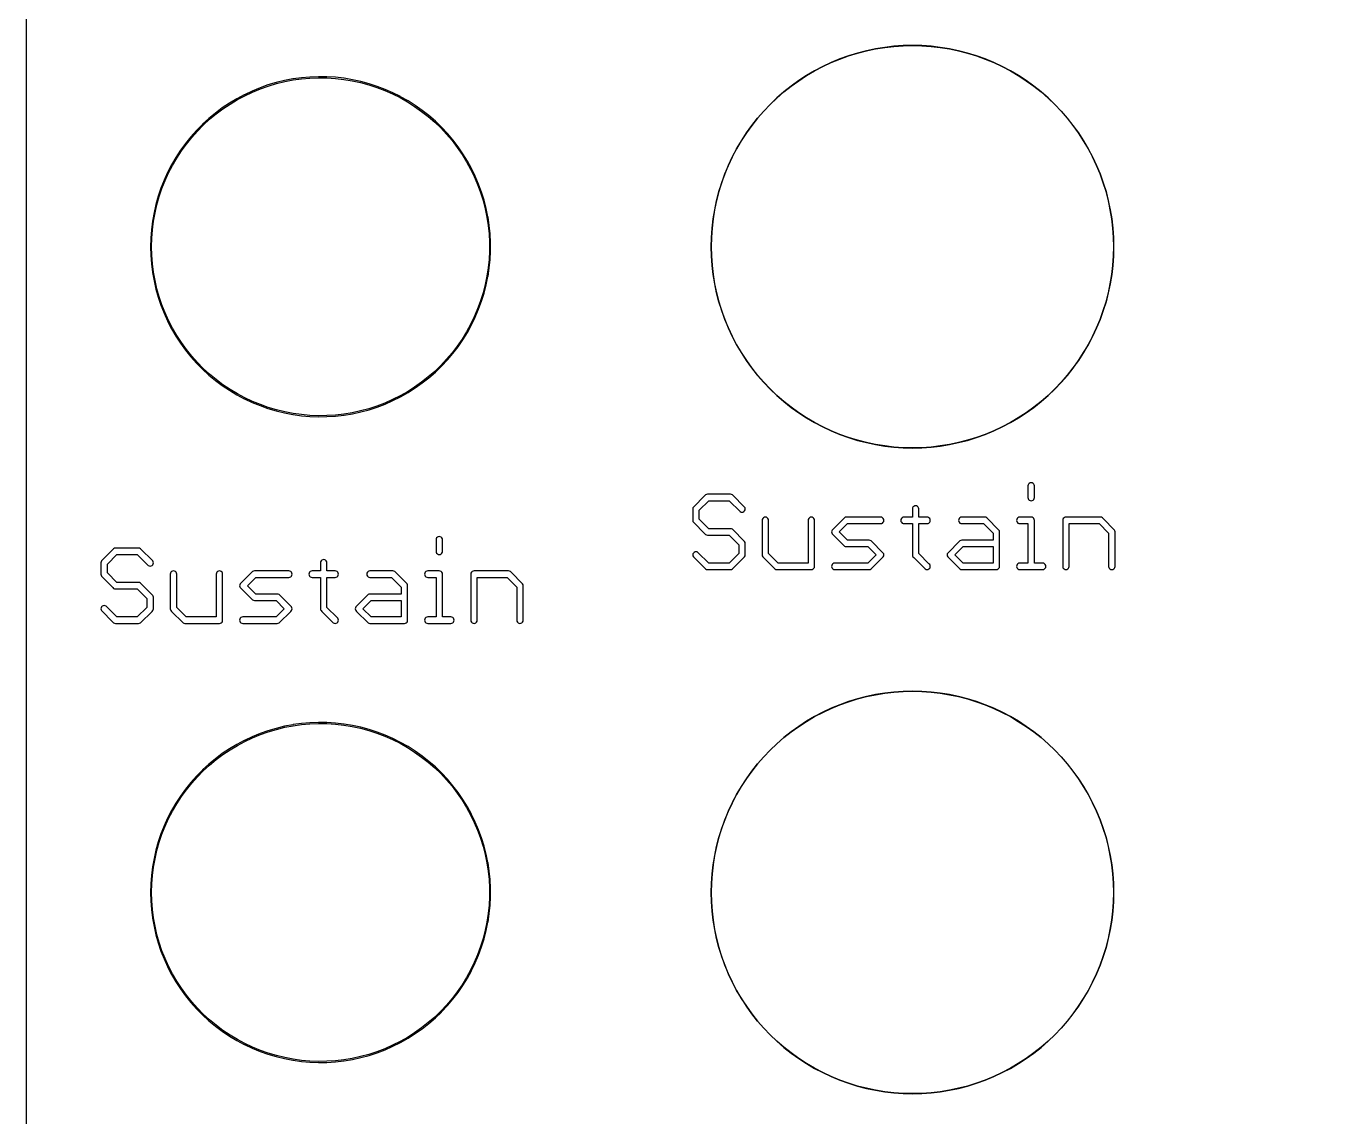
# Model space of a CAD drawing. Extents: x 3 to 69, y 0 to 129.
# Drawn here: x 2.71 to 33.55, y 59.36 to 85.1 of the extents above; entities that cross this region are included whole.
import ezdxf

# ---------------------------------------------------------------- set-up
doc = ezdxf.new("R2010")
doc.units = 0

msp = doc.modelspace()

# ---------------------------------------------------------------- linework, layer by layer
at = {"color": 34, "true_color": 0x008000}
for points in [[(2.7051, 0.3175, 0), (63.32474, 0.3175, 0), (63.32474, 128.81864, 0), (2.7051, 128.81864, 0), (2.7051, 0.3175, 0)], [(23.4061, 84.64423, 0), (23.18512, 84.62899, 0), (22.96922, 84.60359, 0), (22.96882, 84.60352, 0), (22.75079, 84.56803, 0), (22.75078, 84.56803, 0), (22.75038, 84.56796, 0), (22.53702, 84.52224, 0), (22.32366, 84.4689, 0), (22.11538, 84.40286, 0), (21.9071, 84.3292, 0), (21.70644, 84.24538, 0), (21.50578, 84.1514, 0), (21.50543, 84.15122, 0), (21.31239, 84.04962, 0), (21.12443, 83.93786, 0), (20.93901, 83.81847, 0), (20.7612, 83.68894, 0), (20.58849, 83.55432, 0), (20.42339, 83.40954, 0), (20.26591, 83.25714, 0), (20.26563, 83.25686, 0), (20.11323, 83.09938, 0), (19.96845, 82.93428, 0), (19.83383, 82.76156, 0), (19.70429, 82.58376, 0), (19.58491, 82.39834, 0), (19.47315, 82.21038, 0), (19.47297, 82.21003, 0), (19.37155, 82.01734, 0), (19.37137, 82.01699, 0), (19.27739, 81.81632, 0), (19.19357, 81.61566, 0), (19.11991, 81.40739, 0), (19.05387, 81.19911, 0), (19.00053, 80.98575, 0), (18.9548, 80.77239, 0), (18.95474, 80.772, 0), (18.95474, 80.77198, 0), (18.91925, 80.55395, 0), (18.91918, 80.55356, 0), (18.91918, 80.55355, 0), (18.89379, 80.33766, 0), (18.87854, 80.11667, 0), (18.87346, 79.89824, 0), (18.87854, 79.6798, 0), (18.89379, 79.45881, 0), (18.91918, 79.24292, 0), (18.91925, 79.24252, 0), (18.9548, 79.02408, 0), (19.00053, 78.81072, 0), (19.05387, 78.59735, 0), (19.11991, 78.38908, 0), (19.19357, 78.1808, 0), (19.27739, 77.98014, 0), (19.37137, 77.77948, 0), (19.37155, 77.77912, 0), (19.47315, 77.58609, 0), (19.58491, 77.39812, 0), (19.70429, 77.21271, 0), (19.83383, 77.03491, 0), (19.96845, 76.86219, 0), (20.11323, 76.69709, 0), (20.26563, 76.53961, 0), (20.26591, 76.53933, 0), (20.42339, 76.38693, 0), (20.58849, 76.24214, 0), (20.7612, 76.10753, 0), (20.93901, 75.97799, 0), (21.12443, 75.85861, 0), (21.31239, 75.74684, 0), (21.50543, 75.64525, 0), (21.50578, 75.64507, 0), (21.70644, 75.55109, 0), (21.9071, 75.46727, 0), (22.11538, 75.39361, 0), (22.32366, 75.32756, 0), (22.53702, 75.27423, 0), (22.75038, 75.22851, 0), (22.75078, 75.22844, 0), (22.75079, 75.22844, 0), (22.96882, 75.19295, 0), (22.96922, 75.19288, 0), (23.18512, 75.16748, 0), (23.4061, 75.15224, 0), (23.62454, 75.14716, 0), (23.84297, 75.15224, 0), (24.06396, 75.16748, 0), (24.27986, 75.19288, 0), (24.28025, 75.19295, 0), (24.49828, 75.22844, 0), (24.4983, 75.22844, 0), (24.49869, 75.22851, 0), (24.71205, 75.27423, 0), (24.92541, 75.32756, 0), (25.13369, 75.39361, 0), (25.34197, 75.46727, 0), (25.54263, 75.55109, 0), (25.74329, 75.64507, 0), (25.74364, 75.64525, 0), (25.93668, 75.74684, 0), (26.12464, 75.85861, 0), (26.31006, 75.97799, 0), (26.48786, 76.10753, 0), (26.66058, 76.24214, 0), (26.82568, 76.38693, 0), (26.98316, 76.53933, 0), (26.98344, 76.53961, 0), (27.13584, 76.69709, 0), (27.28062, 76.86219, 0), (27.41524, 77.03491, 0), (27.54478, 77.21271, 0), (27.66416, 77.39812, 0), (27.77592, 77.58609, 0), (27.87752, 77.77912, 0), (27.8777, 77.77948, 0), (27.97168, 77.98014, 0), (28.0555, 78.1808, 0), (28.12916, 78.38908, 0), (28.1952, 78.59735, 0), (28.24854, 78.81072, 0), (28.29426, 79.02408, 0), (28.32982, 79.24252, 0), (28.32989, 79.24292, 0), (28.35529, 79.45881, 0), (28.37053, 79.6798, 0), (28.37561, 79.89824, 0), (28.37053, 80.11667, 0), (28.35529, 80.33766, 0), (28.32989, 80.55355, 0), (28.32989, 80.55356, 0), (28.32982, 80.55395, 0), (28.29433, 80.77198, 0), (28.29433, 80.772, 0), (28.29426, 80.77239, 0), (28.24854, 80.98575, 0), (28.1952, 81.19911, 0), (28.12916, 81.40739, 0), (28.0555, 81.61566, 0), (27.97168, 81.81632, 0), (27.8777, 82.01699, 0), (27.87752, 82.01734, 0), (27.7761, 82.21003, 0), (27.77592, 82.21038, 0), (27.66416, 82.39834, 0), (27.54478, 82.58376, 0), (27.41524, 82.76156, 0), (27.28062, 82.93428, 0), (27.13584, 83.09938, 0), (26.98344, 83.25686, 0), (26.98316, 83.25714, 0), (26.82568, 83.40954, 0), (26.66058, 83.55432, 0), (26.48786, 83.68894, 0), (26.31006, 83.81847, 0), (26.12464, 83.93786, 0), (25.93668, 84.04962, 0), (25.74364, 84.15122, 0), (25.74329, 84.1514, 0), (25.54263, 84.24538, 0), (25.34197, 84.3292, 0), (25.13369, 84.40286, 0), (24.92541, 84.4689, 0), (24.71205, 84.52224, 0), (24.49869, 84.56796, 0), (24.4983, 84.56803, 0), (24.49828, 84.56803, 0), (24.28025, 84.60352, 0), (24.27986, 84.60359, 0), (24.06396, 84.62899, 0), (23.84297, 84.64423, 0), (23.62454, 84.64931, 0), (23.4061, 84.64423, 0)], [(24.06396, 75.17003, 0), (23.84297, 75.15479, 0), (23.62454, 75.14971, 0), (23.4061, 75.15479, 0), (23.18512, 75.17003, 0), (22.96922, 75.19543, 0), (22.9692, 75.19543, 0), (22.75117, 75.23092, 0), (22.53781, 75.27664, 0), (22.32445, 75.32998, 0), (22.11617, 75.39601, 0), (21.90789, 75.46968, 0), (21.70723, 75.5535, 0), (21.50664, 75.64745, 0), (21.31388, 75.7489, 0), (21.12592, 75.86066, 0), (20.9405, 75.98004, 0), (20.76269, 76.10957, 0), (20.58998, 76.2442, 0), (20.42488, 76.38898, 0), (20.26753, 76.54124, 0), (20.11527, 76.69858, 0), (19.9705, 76.86368, 0), (19.83588, 77.0364, 0), (19.70634, 77.2142, 0), (19.58696, 77.39962, 0), (19.4752, 77.58758, 0), (19.37378, 77.78027, 0), (19.2798, 77.98093, 0), (19.19597, 78.18159, 0), (19.12231, 78.38987, 0), (19.05628, 78.59815, 0), (19.00293, 78.81151, 0), (18.95722, 79.02487, 0), (18.92173, 79.2429, 0), (18.92173, 79.24292, 0), (18.89633, 79.45881, 0), (18.88109, 79.6798, 0), (18.87601, 79.89824, 0), (18.88109, 80.11667, 0), (18.89633, 80.33766, 0), (18.92173, 80.55356, 0), (18.95722, 80.7716, 0), (19.00293, 80.98496, 0), (19.05628, 81.19832, 0), (19.12231, 81.4066, 0), (19.19597, 81.61488, 0), (19.2798, 81.81554, 0), (19.37375, 82.01613, 0), (19.4752, 82.20889, 0), (19.58696, 82.39685, 0), (19.70634, 82.58226, 0), (19.83588, 82.76007, 0), (19.9705, 82.93279, 0), (20.11527, 83.09789, 0), (20.26753, 83.25523, 0), (20.42488, 83.40749, 0), (20.58998, 83.55226, 0), (20.76269, 83.68689, 0), (20.9405, 83.81643, 0), (21.12592, 83.93581, 0), (21.31388, 84.04757, 0), (21.50664, 84.14902, 0), (21.70723, 84.24297, 0), (21.90789, 84.32679, 0), (22.11617, 84.40045, 0), (22.32445, 84.46649, 0), (22.53781, 84.51983, 0), (22.75117, 84.56555, 0), (22.9692, 84.60104, 0), (22.96922, 84.60104, 0), (23.18512, 84.62645, 0), (23.4061, 84.64168, 0), (23.62454, 84.64676, 0), (23.84297, 84.64168, 0), (24.06396, 84.62645, 0), (24.27986, 84.60104, 0), (24.27987, 84.60104, 0), (24.4979, 84.56555, 0), (24.71126, 84.51983, 0), (24.92462, 84.46649, 0), (25.1329, 84.40045, 0), (25.34118, 84.32679, 0), (25.54184, 84.24297, 0), (25.74243, 84.14902, 0), (25.93519, 84.04757, 0), (26.12315, 83.93581, 0), (26.30857, 83.81643, 0), (26.48637, 83.68689, 0), (26.65909, 83.55226, 0), (26.82419, 83.40749, 0), (26.98153, 83.25523, 0), (27.13379, 83.09789, 0), (27.27857, 82.93279, 0), (27.41319, 82.76007, 0), (27.54273, 82.58226, 0), (27.66211, 82.39685, 0), (27.77387, 82.20889, 0), (27.87532, 82.01613, 0), (27.96927, 81.81554, 0), (28.05309, 81.61488, 0), (28.12675, 81.4066, 0), (28.19279, 81.19832, 0), (28.24613, 80.98496, 0), (28.29185, 80.7716, 0), (28.32734, 80.55356, 0), (28.35274, 80.33766, 0), (28.36798, 80.11667, 0), (28.37306, 79.89824, 0), (28.36798, 79.6798, 0), (28.35274, 79.45881, 0), (28.32734, 79.24292, 0), (28.32734, 79.2429, 0), (28.29185, 79.02487, 0), (28.24613, 78.81151, 0), (28.19279, 78.59815, 0), (28.12675, 78.38987, 0), (28.05309, 78.18159, 0), (27.96927, 77.98093, 0), (27.87529, 77.78027, 0), (27.77387, 77.58758, 0), (27.66211, 77.39962, 0), (27.54273, 77.2142, 0), (27.41319, 77.0364, 0), (27.27857, 76.86368, 0), (27.13379, 76.69858, 0), (26.98153, 76.54124, 0), (26.82419, 76.38898, 0), (26.65909, 76.2442, 0), (26.48637, 76.10957, 0), (26.30857, 75.98004, 0), (26.12315, 75.86066, 0), (25.93519, 75.7489, 0), (25.74243, 75.64745, 0), (25.54184, 75.5535, 0), (25.34118, 75.46968, 0), (25.1329, 75.39601, 0), (24.92462, 75.32998, 0), (24.71126, 75.27664, 0), (24.4979, 75.23092, 0), (24.27987, 75.19543, 0), (24.27986, 75.19543, 0), (24.06396, 75.17003, 0)], [(9.40307, 83.90382, 0), (9.20242, 83.88603, 0), (9.00428, 83.85809, 0), (9.00037, 83.85747, 0), (8.80225, 83.81937, 0), (8.60666, 83.7711, 0), (8.41363, 83.71523, 0), (8.22566, 83.64919, 0), (8.03771, 83.57299, 0), (7.85737, 83.48663, 0), (7.85383, 83.48483, 0), (7.67603, 83.39085, 0), (7.50331, 83.28671, 0), (7.33567, 83.17495, 0), (7.17565, 83.05303, 0), (7.02071, 82.92603, 0), (6.87085, 82.78887, 0), (6.86804, 82.78606, 0), (6.72834, 82.64382, 0), (6.59372, 82.49396, 0), (6.46672, 82.33647, 0), (6.34988, 82.17392, 0), (6.24066, 82.00628, 0), (6.13906, 81.83356, 0), (6.04508, 81.65322, 0), (6.04328, 81.64968, 0), (5.962, 81.4668, 0), (5.8858, 81.28138, 0), (5.8223, 81.09088, 0), (5.76642, 80.89784, 0), (5.72324, 80.70226, 0), (5.68768, 80.50414, 0), (5.68706, 80.50021, 0), (5.66166, 80.29956, 0), (5.64642, 80.0989, 0), (5.64134, 79.89824, 0), (5.64642, 79.69758, 0), (5.66166, 79.49691, 0), (5.68706, 79.29626, 0), (5.68768, 79.29233, 0), (5.72324, 79.09421, 0), (5.76642, 78.89863, 0), (5.8223, 78.70559, 0), (5.8858, 78.51509, 0), (5.962, 78.32966, 0), (6.04328, 78.14679, 0), (6.04508, 78.14324, 0), (6.13906, 77.9629, 0), (6.24066, 77.79019, 0), (6.34988, 77.62255, 0), (6.46672, 77.45999, 0), (6.59372, 77.30251, 0), (6.72834, 77.15264, 0), (6.72848, 77.1525, 0), (6.86804, 77.0104, 0), (6.87085, 77.0076, 0), (7.02071, 76.87044, 0), (7.17565, 76.74344, 0), (7.33567, 76.62152, 0), (7.50331, 76.50976, 0), (7.67603, 76.40562, 0), (7.85383, 76.31164, 0), (7.85737, 76.30983, 0), (8.03771, 76.22347, 0), (8.22566, 76.14727, 0), (8.41363, 76.08123, 0), (8.60666, 76.02536, 0), (8.80225, 75.97709, 0), (9.00037, 75.93899, 0), (9.00428, 75.93837, 0), (9.20242, 75.91043, 0), (9.40307, 75.89265, 0), (9.60373, 75.88504, 0), (9.80439, 75.88758, 0), (10.00505, 75.90027, 0), (10.20572, 75.92313, 0), (10.20964, 75.92376, 0), (10.40776, 75.95677, 0), (10.60334, 75.99996, 0), (10.79892, 76.05076, 0), (10.98942, 76.11426, 0), (11.17738, 76.18537, 0), (11.3628, 76.26666, 0), (11.5406, 76.35556, 0), (11.54414, 76.35736, 0), (11.7194, 76.45641, 0), (11.88958, 76.56564, 0), (12.05468, 76.68248, 0), (12.21216, 76.8044, 0), (12.36456, 76.93648, 0), (12.50934, 77.07617, 0), (12.51215, 77.07899, 0), (12.64931, 77.22631, 0), (12.77885, 77.37871, 0), (12.90077, 77.53873, 0), (13.01507, 77.70383, 0), (13.12175, 77.87654, 0), (13.21827, 78.05181, 0), (13.22007, 78.05535, 0), (13.30634, 78.23551, 0), (13.30643, 78.23569, 0), (13.38517, 78.42111, 0), (13.45629, 78.61161, 0), (13.51471, 78.80211, 0), (13.56551, 78.99769, 0), (13.60615, 79.19327, 0), (13.60678, 79.19719, 0), (13.63726, 79.39785, 0), (13.65758, 79.59598, 0), (13.66773, 79.79664, 0), (13.66773, 79.99983, 0), (13.65758, 80.2005, 0), (13.63726, 80.39861, 0), (13.60678, 80.59927, 0), (13.60615, 80.6032, 0), (13.56551, 80.79877, 0), (13.51471, 80.99436, 0), (13.45629, 81.18486, 0), (13.38517, 81.37536, 0), (13.30643, 81.56077, 0), (13.22007, 81.74111, 0), (13.21827, 81.74466, 0), (13.12175, 81.91992, 0), (13.01507, 82.09264, 0), (12.90077, 82.25774, 0), (12.77885, 82.41776, 0), (12.64931, 82.57016, 0), (12.51215, 82.71747, 0), (12.50934, 82.72029, 0), (12.36456, 82.85999, 0), (12.21216, 82.99207, 0), (12.05468, 83.11399, 0), (11.88958, 83.23083, 0), (11.7194, 83.34005, 0), (11.54414, 83.43911, 0), (11.5406, 83.44091, 0), (11.3628, 83.52981, 0), (11.17738, 83.61109, 0), (10.98942, 83.68221, 0), (10.79892, 83.74571, 0), (10.60334, 83.79651, 0), (10.40776, 83.83969, 0), (10.20964, 83.87271, 0), (10.20572, 83.87334, 0), (10.00505, 83.8962, 0), (9.80439, 83.90889, 0), (9.60373, 83.91144, 0), (9.40307, 83.90382, 0)], [(10.00505, 75.92568, 0), (9.80439, 75.91297, 0), (9.60373, 75.91043, 0), (9.40307, 75.91804, 0), (9.20242, 75.93584, 0), (9.00677, 75.96343, 0), (8.8101, 76.00125, 0), (8.61452, 76.04951, 0), (8.42148, 76.10539, 0), (8.23352, 76.17143, 0), (8.04556, 76.24763, 0), (7.86665, 76.3333, 0), (7.69096, 76.42617, 0), (7.51824, 76.53031, 0), (7.3506, 76.64207, 0), (7.19058, 76.76399, 0), (7.03564, 76.89099, 0), (6.88628, 77.0277, 0), (6.74889, 77.16758, 0), (6.61427, 77.31744, 0), (6.48727, 77.47492, 0), (6.37043, 77.63748, 0), (6.26121, 77.80512, 0), (6.15961, 77.97784, 0), (6.06717, 78.15522, 0), (5.98615, 78.33752, 0), (5.90995, 78.52294, 0), (5.84645, 78.71344, 0), (5.79057, 78.90648, 0), (5.74739, 79.10205, 0), (5.71225, 79.29782, 0), (5.68705, 79.49691, 0), (5.67181, 79.69758, 0), (5.66673, 79.89824, 0), (5.67181, 80.0989, 0), (5.68705, 80.29956, 0), (5.71225, 80.49863, 0), (5.74739, 80.69441, 0), (5.79057, 80.88999, 0), (5.84645, 81.08302, 0), (5.90995, 81.27352, 0), (5.98615, 81.45895, 0), (6.06717, 81.64125, 0), (6.15961, 81.81863, 0), (6.26121, 81.99135, 0), (6.37043, 82.15899, 0), (6.48727, 82.32155, 0), (6.61427, 82.47902, 0), (6.74889, 82.62889, 0), (6.88628, 82.76877, 0), (7.03564, 82.90548, 0), (7.19058, 83.03248, 0), (7.3506, 83.1544, 0), (7.51824, 83.26616, 0), (7.69096, 83.3703, 0), (7.86665, 83.46317, 0), (8.04556, 83.54884, 0), (8.23352, 83.62504, 0), (8.42148, 83.69108, 0), (8.61452, 83.74696, 0), (8.8101, 83.79522, 0), (9.00696, 83.83308, 0), (9.20242, 83.86063, 0), (9.40307, 83.87842, 0), (9.60373, 83.88603, 0), (9.80439, 83.8835, 0), (10.00505, 83.8708, 0), (10.20525, 83.84798, 0), (10.39991, 83.81554, 0), (10.59549, 83.77236, 0), (10.79107, 83.72156, 0), (10.98157, 83.65806, 0), (11.16953, 83.58694, 0), (11.35495, 83.50566, 0), (11.52967, 83.4183, 0), (11.70447, 83.3195, 0), (11.87465, 83.21028, 0), (12.03975, 83.09344, 0), (12.19723, 82.97152, 0), (12.34963, 82.83944, 0), (12.4925, 82.70158, 0), (12.62876, 82.55522, 0), (12.7583, 82.40282, 0), (12.88022, 82.24281, 0), (12.99452, 82.07771, 0), (13.1012, 81.90499, 0), (13.19692, 81.73119, 0), (13.28228, 81.55293, 0), (13.36102, 81.36751, 0), (13.43214, 81.17701, 0), (13.49056, 80.98651, 0), (13.54136, 80.79093, 0), (13.58191, 80.59579, 0), (13.61185, 80.39861, 0), (13.63217, 80.2005, 0), (13.64233, 79.99983, 0), (13.64233, 79.79664, 0), (13.63217, 79.59598, 0), (13.61185, 79.39785, 0), (13.58191, 79.2007, 0), (13.54136, 79.00554, 0), (13.49056, 78.80996, 0), (13.43214, 78.61946, 0), (13.36102, 78.42896, 0), (13.28228, 78.24354, 0), (13.19695, 78.06535, 0), (13.1012, 77.89148, 0), (12.99452, 77.71876, 0), (12.88022, 77.55365, 0), (12.7583, 77.39364, 0), (12.62876, 77.24124, 0), (12.49241, 77.09479, 0), (12.34963, 76.95703, 0), (12.19723, 76.82495, 0), (12.03975, 76.70303, 0), (11.87465, 76.58619, 0), (11.70447, 76.47696, 0), (11.52967, 76.37817, 0), (11.35495, 76.2908, 0), (11.16953, 76.20953, 0), (10.98157, 76.1384, 0), (10.79107, 76.07491, 0), (10.59549, 76.0241, 0), (10.39991, 75.98093, 0), (10.20524, 75.94848, 0), (10.00505, 75.92568, 0)], [(18.81636, 73.24343, 0), (18.59279, 73.46911, 0), (18.59279, 73.67816, 0), (18.81635, 73.90383, 0), (19.29917, 73.90383, 0), (19.55639, 73.64661, 0), (19.57763, 73.63578, 0), (19.60118, 73.63206, 0), (19.62472, 73.63578, 0), (19.64595, 73.64661, 0), (19.66282, 73.66347, 0), (19.67364, 73.68471, 0), (19.67738, 73.70826, 0), (19.67364, 73.7318, 0), (19.66282, 73.75304, 0), (19.37418, 74.04168, 0), (19.35294, 74.05251, 0), (19.3294, 74.05623, 0), (18.78584, 74.05623, 0), (18.76229, 74.05251, 0), (18.74105, 74.04168, 0), (18.72419, 74.02482, 0), (18.45495, 73.75304, 0), (18.44412, 73.7318, 0), (18.44039, 73.70826, 0), (18.44039, 73.43902, 0), (18.44412, 73.41547, 0), (18.45495, 73.39422, 0), (18.72419, 73.12245, 0), (18.74105, 73.10559, 0), (18.76229, 73.09475, 0), (18.78584, 73.09103, 0), (19.29917, 73.09103, 0), (19.52498, 72.86522, 0), (19.52498, 72.6542, 0), (19.29932, 72.43064, 0), (18.81606, 72.43064, 0), (18.56138, 72.68532, 0), (18.54014, 72.69615, 0), (18.51659, 72.69987, 0), (18.49305, 72.69615, 0), (18.47181, 72.68532, 0), (18.45495, 72.66846, 0), (18.44412, 72.64722, 0), (18.44039, 72.62367, 0), (18.44412, 72.60012, 0), (18.45495, 72.57889, 0), (18.74105, 72.29279, 0), (18.76229, 72.28196, 0), (18.78584, 72.27824, 0), (19.3294, 72.27824, 0), (19.35294, 72.28196, 0), (19.37418, 72.29279, 0), (19.64595, 72.56202, 0), (19.66282, 72.57889, 0), (19.67364, 72.60012, 0), (19.67738, 72.62367, 0), (19.67738, 72.89546, 0), (19.67364, 72.919, 0), (19.66282, 72.94024, 0), (19.37418, 73.22888, 0), (19.35294, 73.23971, 0), (19.3294, 73.24343, 0), (18.81636, 73.24343, 0)], [(26.42616, 73.90383, 0), (26.4497, 73.90756, 0), (26.47094, 73.91839, 0), (26.4878, 73.93525, 0), (26.49863, 73.95649, 0), (26.50236, 73.98003, 0), (26.50236, 74.25181, 0), (26.49863, 74.27536, 0), (26.4878, 74.2966, 0), (26.47094, 74.31346, 0), (26.4497, 74.32429, 0), (26.42616, 74.32801, 0), (26.40261, 74.32429, 0), (26.38137, 74.31346, 0), (26.36451, 74.2966, 0), (26.35368, 74.27536, 0), (26.34996, 74.25181, 0), (26.34996, 73.98003, 0), (26.35368, 73.95649, 0), (26.36451, 73.93525, 0), (26.38137, 73.91839, 0), (26.40261, 73.90756, 0), (26.42616, 73.90383, 0)], [(23.96998, 72.27824, 0), (23.99352, 72.28196, 0), (24.01476, 72.29279, 0), (24.03162, 72.30965, 0), (24.04245, 72.33089, 0), (24.04618, 72.35444, 0), (24.04245, 72.37797, 0), (24.03162, 72.39922, 0), (24.01476, 72.41607, 0), (23.7744, 72.65419, 0), (23.7744, 73.36282, 0), (23.96998, 73.36282, 0), (23.99352, 73.36654, 0), (24.01476, 73.37737, 0), (24.03162, 73.39422, 0), (24.04245, 73.41547, 0), (24.04618, 73.43902, 0), (24.04245, 73.46256, 0), (24.03162, 73.4838, 0), (24.01476, 73.50066, 0), (23.99352, 73.51148, 0), (23.96998, 73.51522, 0), (23.7744, 73.51522, 0), (23.7744, 73.70826, 0), (23.77067, 73.7318, 0), (23.75984, 73.75304, 0), (23.74298, 73.7699, 0), (23.72174, 73.78073, 0), (23.6982, 73.78446, 0), (23.67465, 73.78073, 0), (23.65341, 73.7699, 0), (23.63655, 73.75304, 0), (23.62572, 73.7318, 0), (23.622, 73.70826, 0), (23.622, 73.51522, 0), (23.42642, 73.51522, 0), (23.40287, 73.51148, 0), (23.38163, 73.50066, 0), (23.36477, 73.4838, 0), (23.35394, 73.46256, 0), (23.35022, 73.43902, 0), (23.35394, 73.41547, 0), (23.36477, 73.39422, 0), (23.38163, 73.37737, 0), (23.40287, 73.36654, 0), (23.42642, 73.36282, 0), (23.622, 73.36282, 0), (23.622, 72.62367, 0), (23.62572, 72.60012, 0), (23.63655, 72.57889, 0), (23.65341, 72.56202, 0), (23.92519, 72.29279, 0), (23.94643, 72.28196, 0), (23.96998, 72.27824, 0)], [(21.23693, 72.27824, 0), (21.26048, 72.28196, 0), (21.28172, 72.29279, 0), (21.29858, 72.30965, 0), (21.30941, 72.33089, 0), (21.31313, 72.35444, 0), (21.31313, 73.43902, 0), (21.30941, 73.46256, 0), (21.29858, 73.4838, 0), (21.28172, 73.50066, 0), (21.26048, 73.51148, 0), (21.23693, 73.51522, 0), (21.21339, 73.51148, 0), (21.19215, 73.50066, 0), (21.17529, 73.4838, 0), (21.16446, 73.46256, 0), (21.16073, 73.43902, 0), (21.16073, 72.43064, 0), (20.45421, 72.43064, 0), (20.22854, 72.65421, 0), (20.22854, 73.43902, 0), (20.22483, 73.46256, 0), (20.21399, 73.4838, 0), (20.19714, 73.50066, 0), (20.17589, 73.51148, 0), (20.15234, 73.51522, 0), (20.12881, 73.51148, 0), (20.10757, 73.50066, 0), (20.09071, 73.4838, 0), (20.07988, 73.46256, 0), (20.07614, 73.43902, 0), (20.07614, 72.62367, 0), (20.07988, 72.60012, 0), (20.09071, 72.57889, 0), (20.10757, 72.56202, 0), (20.37934, 72.29279, 0), (20.40059, 72.28196, 0), (20.42414, 72.27824, 0), (21.23693, 72.27824, 0)], [(22.09266, 72.97166, 0), (21.89709, 73.16723, 0), (22.09268, 73.36282, 0), (22.87524, 73.36282, 0), (22.89878, 73.36654, 0), (22.92002, 73.37737, 0), (22.93688, 73.39422, 0), (22.94771, 73.41547, 0), (22.95144, 73.43902, 0), (22.94771, 73.46256, 0), (22.93688, 73.4838, 0), (22.92002, 73.50066, 0), (22.89878, 73.51148, 0), (22.87524, 73.51522, 0), (22.06244, 73.51522, 0), (22.03889, 73.51148, 0), (22.01765, 73.50066, 0), (21.72901, 73.21202, 0), (21.71818, 73.19078, 0), (21.71446, 73.16723, 0), (21.71818, 73.14369, 0), (21.72901, 73.12245, 0), (22.00078, 72.85068, 0), (22.00079, 72.85066, 0), (22.01765, 72.83381, 0), (22.03889, 72.82298, 0), (22.06244, 72.81926, 0), (22.57321, 72.81926, 0), (22.76851, 72.62396, 0), (22.57338, 72.43064, 0), (21.79066, 72.43064, 0), (21.76711, 72.42691, 0), (21.74587, 72.41607, 0), (21.72901, 72.39922, 0), (21.71818, 72.37797, 0), (21.71446, 72.35444, 0), (21.71818, 72.33089, 0), (21.72901, 72.30965, 0), (21.74587, 72.29279, 0), (21.76711, 72.28196, 0), (21.79066, 72.27824, 0), (22.60346, 72.27824, 0), (22.627, 72.28196, 0), (22.64824, 72.29279, 0), (22.92002, 72.56202, 0), (22.93688, 72.57889, 0), (22.94771, 72.60012, 0), (22.95144, 72.62367, 0), (22.94771, 72.64722, 0), (22.93688, 72.66846, 0), (22.64824, 72.9571, 0), (22.627, 72.96793, 0), (22.60346, 72.97166, 0), (22.09266, 72.97166, 0)], [(24.7904, 73.51522, 0), (24.76685, 73.51148, 0), (24.74561, 73.50066, 0), (24.72875, 73.4838, 0), (24.71792, 73.46256, 0), (24.7142, 73.43902, 0), (24.71792, 73.41547, 0), (24.72875, 73.39422, 0), (24.74561, 73.37737, 0), (24.76685, 73.36654, 0), (24.7904, 73.36282, 0), (25.30117, 73.36282, 0), (25.52699, 73.13701, 0), (25.52699, 72.97166, 0), (24.7904, 72.97166, 0), (24.76685, 72.96793, 0), (24.74561, 72.9571, 0), (24.45697, 72.66846, 0), (24.44614, 72.64722, 0), (24.44242, 72.62367, 0), (24.44614, 72.60012, 0), (24.45697, 72.57889, 0), (24.47383, 72.56202, 0), (24.74561, 72.29279, 0), (24.76685, 72.28196, 0), (24.7904, 72.27824, 0), (25.60319, 72.27824, 0), (25.62674, 72.28196, 0), (25.64798, 72.29279, 0), (25.66484, 72.30965, 0), (25.67567, 72.33089, 0), (25.67939, 72.35444, 0), (25.67939, 73.16723, 0), (25.67567, 73.19078, 0), (25.66484, 73.21202, 0), (25.3762, 73.50066, 0), (25.35496, 73.51148, 0), (25.33142, 73.51522, 0), (24.7904, 73.51522, 0)], [(26.15692, 73.51522, 0), (26.13337, 73.51148, 0), (26.11213, 73.50066, 0), (26.09527, 73.4838, 0), (26.08444, 73.46256, 0), (26.08072, 73.43902, 0), (26.08444, 73.41547, 0), (26.09527, 73.39422, 0), (26.11213, 73.37737, 0), (26.13337, 73.36654, 0), (26.15692, 73.36282, 0), (26.34996, 73.36282, 0), (26.34996, 72.43064, 0), (26.15692, 72.43064, 0), (26.13337, 72.42691, 0), (26.11213, 72.41607, 0), (26.09527, 72.39922, 0), (26.08444, 72.37797, 0), (26.08072, 72.35444, 0), (26.08444, 72.33089, 0), (26.09527, 72.30965, 0), (26.11213, 72.29279, 0), (26.13337, 72.28196, 0), (26.15692, 72.27824, 0), (26.69793, 72.27824, 0), (26.72148, 72.28196, 0), (26.74272, 72.29279, 0), (26.75958, 72.30965, 0), (26.77041, 72.33089, 0), (26.77413, 72.35444, 0), (26.77041, 72.37797, 0), (26.75958, 72.39922, 0), (26.74272, 72.41607, 0), (26.72148, 72.42691, 0), (26.69793, 72.43064, 0), (26.50236, 72.43064, 0), (26.50236, 73.43902, 0), (26.49863, 73.46256, 0), (26.4878, 73.4838, 0), (26.47094, 73.50066, 0), (26.4497, 73.51148, 0), (26.42616, 73.51522, 0), (26.15692, 73.51522, 0)], [(27.24658, 73.51522, 0), (27.22303, 73.51148, 0), (27.20179, 73.50066, 0), (27.18493, 73.4838, 0), (27.1741, 73.46256, 0), (27.17038, 73.43902, 0), (27.17038, 72.35444, 0), (27.1741, 72.33089, 0), (27.18493, 72.30965, 0), (27.20179, 72.29279, 0), (27.22303, 72.28196, 0), (27.24658, 72.27824, 0), (27.27012, 72.28196, 0), (27.29136, 72.29279, 0), (27.30822, 72.30965, 0), (27.31905, 72.33089, 0), (27.32278, 72.35444, 0), (27.32278, 73.36282, 0), (28.03138, 73.36282, 0), (28.25495, 73.13715, 0), (28.25495, 72.35444, 0), (28.25868, 72.33089, 0), (28.26951, 72.30965, 0), (28.28637, 72.29279, 0), (28.30761, 72.28196, 0), (28.33115, 72.27824, 0), (28.3547, 72.28196, 0), (28.37594, 72.29279, 0), (28.3928, 72.30965, 0), (28.40363, 72.33089, 0), (28.40735, 72.35444, 0), (28.40735, 73.16723, 0), (28.40363, 73.19078, 0), (28.3928, 73.21202, 0), (28.12356, 73.4838, 0), (28.1067, 73.50066, 0), (28.08546, 73.51148, 0), (28.06191, 73.51522, 0), (27.24658, 73.51522, 0)], [(12.45615, 72.63383, 0), (12.4797, 72.63755, 0), (12.50094, 72.64839, 0), (12.5178, 72.66525, 0), (12.52863, 72.68649, 0), (12.53235, 72.71003, 0), (12.53235, 72.98182, 0), (12.52863, 73.00536, 0), (12.5178, 73.0266, 0), (12.50094, 73.04346, 0), (12.4797, 73.05428, 0), (12.45615, 73.05802, 0), (12.43261, 73.05428, 0), (12.41137, 73.04346, 0), (12.39451, 73.0266, 0), (12.38368, 73.00536, 0), (12.37995, 72.98182, 0), (12.37995, 72.71003, 0), (12.38368, 72.68649, 0), (12.39451, 72.66525, 0), (12.41137, 72.64839, 0), (12.43261, 72.63755, 0), (12.45615, 72.63383, 0)], [(25.52699, 72.43064, 0), (24.82047, 72.43064, 0), (24.62534, 72.62396, 0), (24.82064, 72.81926, 0), (25.52699, 72.81926, 0), (25.52699, 72.43064, 0)], [(4.84635, 71.97344, 0), (4.6228, 72.1991, 0), (4.6228, 72.40816, 0), (4.84635, 72.63383, 0), (5.32917, 72.63383, 0), (5.58639, 72.37661, 0), (5.60763, 72.36578, 0), (5.63118, 72.36206, 0), (5.65472, 72.36578, 0), (5.67596, 72.37661, 0), (5.69282, 72.39346, 0), (5.70365, 72.41471, 0), (5.70738, 72.43826, 0), (5.70365, 72.4618, 0), (5.69282, 72.48304, 0), (5.40418, 72.77168, 0), (5.38294, 72.78251, 0), (5.3594, 72.78623, 0), (4.81583, 72.78623, 0), (4.79229, 72.78251, 0), (4.77105, 72.77168, 0), (4.75419, 72.75481, 0), (4.48495, 72.48304, 0), (4.47412, 72.4618, 0), (4.47039, 72.43826, 0), (4.47039, 72.16901, 0), (4.47412, 72.14547, 0), (4.48495, 72.12423, 0), (4.75419, 71.85245, 0), (4.77105, 71.83559, 0), (4.79229, 71.82476, 0), (4.81583, 71.82104, 0), (5.32916, 71.82104, 0), (5.55498, 71.59522, 0), (5.55498, 71.38419, 0), (5.32931, 71.16064, 0), (4.84606, 71.16064, 0), (4.59138, 71.41531, 0), (4.57014, 71.42615, 0), (4.5466, 71.42988, 0), (4.52304, 71.42615, 0), (4.50181, 71.41531, 0), (4.48495, 71.39846, 0), (4.47412, 71.37721, 0), (4.47039, 71.35368, 0), (4.47412, 71.33013, 0), (4.48495, 71.30889, 0), (4.75418, 71.03966, 0), (4.75419, 71.03964, 0), (4.77105, 71.02279, 0), (4.79229, 71.01196, 0), (4.81583, 71.00824, 0), (5.3594, 71.00824, 0), (5.38294, 71.01196, 0), (5.40418, 71.02279, 0), (5.67596, 71.29203, 0), (5.69282, 71.30889, 0), (5.70365, 71.33013, 0), (5.70738, 71.35368, 0), (5.70738, 71.62546, 0), (5.70365, 71.649, 0), (5.69282, 71.67024, 0), (5.42105, 71.942, 0), (5.42104, 71.94202, 0), (5.40418, 71.95887, 0), (5.38294, 71.96971, 0), (5.3594, 71.97344, 0), (4.84635, 71.97344, 0)], [(9.99996, 71.00824, 0), (10.02352, 71.01196, 0), (10.04476, 71.02279, 0), (10.06162, 71.03964, 0), (10.07245, 71.06089, 0), (10.07616, 71.08444, 0), (10.07245, 71.10798, 0), (10.06162, 71.12922, 0), (10.04476, 71.14608, 0), (9.80439, 71.38419, 0), (9.80439, 72.09281, 0), (9.99996, 72.09281, 0), (10.02352, 72.09654, 0), (10.04476, 72.10737, 0), (10.06162, 72.12423, 0), (10.07245, 72.14547, 0), (10.07616, 72.16901, 0), (10.07245, 72.19256, 0), (10.06162, 72.2138, 0), (10.04476, 72.23066, 0), (10.02352, 72.24149, 0), (9.99996, 72.24521, 0), (9.80439, 72.24521, 0), (9.80439, 72.43826, 0), (9.80067, 72.4618, 0), (9.78984, 72.48304, 0), (9.77298, 72.4999, 0), (9.75174, 72.51072, 0), (9.72819, 72.51446, 0), (9.70465, 72.51072, 0), (9.68341, 72.4999, 0), (9.66655, 72.48304, 0), (9.65572, 72.4618, 0), (9.65199, 72.43826, 0), (9.65199, 72.24521, 0), (9.45642, 72.24521, 0), (9.43287, 72.24149, 0), (9.41163, 72.23066, 0), (9.39476, 72.2138, 0), (9.38394, 72.19256, 0), (9.38022, 72.16901, 0), (9.38394, 72.14547, 0), (9.39476, 72.12423, 0), (9.41163, 72.10737, 0), (9.43287, 72.09654, 0), (9.45642, 72.09281, 0), (9.65199, 72.09281, 0), (9.65199, 71.35368, 0), (9.65572, 71.33013, 0), (9.66655, 71.30889, 0), (9.68341, 71.29203, 0), (9.95519, 71.02279, 0), (9.97643, 71.01196, 0), (9.99996, 71.00824, 0)], [(7.26694, 71.00824, 0), (7.29048, 71.01196, 0), (7.31172, 71.02279, 0), (7.32858, 71.03964, 0), (7.33941, 71.06089, 0), (7.34314, 71.08444, 0), (7.34314, 72.16901, 0), (7.33941, 72.19256, 0), (7.32858, 72.2138, 0), (7.31172, 72.23066, 0), (7.29048, 72.24149, 0), (7.26694, 72.24521, 0), (7.24339, 72.24149, 0), (7.22215, 72.23066, 0), (7.20529, 72.2138, 0), (7.19446, 72.19256, 0), (7.19074, 72.16901, 0), (7.19074, 71.16064, 0), (6.48422, 71.16064, 0), (6.25856, 71.38418, 0), (6.25856, 72.16901, 0), (6.25483, 72.19256, 0), (6.244, 72.2138, 0), (6.22714, 72.23066, 0), (6.2059, 72.24149, 0), (6.18236, 72.24521, 0), (6.15881, 72.24149, 0), (6.13757, 72.23066, 0), (6.12071, 72.2138, 0), (6.10988, 72.19256, 0), (6.10616, 72.16901, 0), (6.10616, 71.35368, 0), (6.10988, 71.33013, 0), (6.12071, 71.30889, 0), (6.13757, 71.29203, 0), (6.40935, 71.02279, 0), (6.43059, 71.01196, 0), (6.45414, 71.00824, 0), (7.26694, 71.00824, 0)], [(8.12266, 71.70166, 0), (7.92708, 71.89723, 0), (8.12266, 72.09281, 0), (8.90523, 72.09281, 0), (8.92878, 72.09654, 0), (8.95002, 72.10737, 0), (8.96688, 72.12423, 0), (8.97771, 72.14547, 0), (8.98143, 72.16901, 0), (8.97771, 72.19256, 0), (8.96688, 72.2138, 0), (8.95002, 72.23066, 0), (8.92878, 72.24149, 0), (8.90523, 72.24521, 0), (8.09244, 72.24521, 0), (8.06889, 72.24149, 0), (8.04765, 72.23066, 0), (7.75901, 71.94202, 0), (7.74818, 71.92077, 0), (7.74446, 71.89724, 0), (7.74818, 71.87369, 0), (7.75901, 71.85245, 0), (8.04765, 71.56381, 0), (8.06889, 71.55298, 0), (8.09244, 71.54926, 0), (8.60321, 71.54926, 0), (8.79852, 71.35396, 0), (8.60337, 71.16064, 0), (7.82066, 71.16064, 0), (7.79711, 71.15691, 0), (7.77587, 71.14608, 0), (7.75901, 71.12922, 0), (7.74818, 71.10798, 0), (7.74446, 71.08444, 0), (7.74818, 71.06089, 0), (7.75901, 71.03964, 0), (7.77587, 71.02279, 0), (7.79711, 71.01196, 0), (7.82066, 71.00824, 0), (8.63346, 71.00824, 0), (8.657, 71.01196, 0), (8.67824, 71.02279, 0), (8.95002, 71.29203, 0), (8.96688, 71.30889, 0), (8.97771, 71.33013, 0), (8.98143, 71.35368, 0), (8.97771, 71.37721, 0), (8.96688, 71.39846, 0), (8.67824, 71.6871, 0), (8.657, 71.69793, 0), (8.63346, 71.70166, 0), (8.12266, 71.70166, 0)], [(10.8204, 72.24521, 0), (10.79685, 72.24149, 0), (10.77561, 72.23066, 0), (10.75875, 72.2138, 0), (10.74792, 72.19256, 0), (10.7442, 72.16901, 0), (10.74792, 72.14547, 0), (10.75875, 72.12423, 0), (10.77561, 72.10737, 0), (10.79685, 72.09654, 0), (10.8204, 72.09281, 0), (11.33119, 72.09281, 0), (11.557, 71.867, 0), (11.557, 71.70166, 0), (10.8204, 71.70166, 0), (10.79685, 71.69793, 0), (10.77561, 71.6871, 0), (10.48697, 71.39846, 0), (10.47613, 71.37721, 0), (10.47242, 71.35368, 0), (10.47613, 71.33013, 0), (10.48697, 71.30889, 0), (10.50383, 71.29203, 0), (10.77561, 71.02279, 0), (10.79685, 71.01196, 0), (10.8204, 71.00824, 0), (11.6332, 71.00824, 0), (11.65674, 71.01196, 0), (11.67798, 71.02279, 0), (11.69484, 71.03964, 0), (11.70567, 71.06089, 0), (11.7094, 71.08444, 0), (11.7094, 71.89724, 0), (11.70567, 71.92077, 0), (11.69484, 71.94202, 0), (11.4062, 72.23066, 0), (11.38496, 72.24149, 0), (11.36142, 72.24521, 0), (10.8204, 72.24521, 0)], [(12.18692, 72.24521, 0), (12.16337, 72.24149, 0), (12.14213, 72.23066, 0), (12.12527, 72.2138, 0), (12.11444, 72.19256, 0), (12.11071, 72.16901, 0), (12.11444, 72.14547, 0), (12.12527, 72.12423, 0), (12.14213, 72.10737, 0), (12.16337, 72.09654, 0), (12.18692, 72.09281, 0), (12.37995, 72.09281, 0), (12.37995, 71.16064, 0), (12.18692, 71.16064, 0), (12.16337, 71.15691, 0), (12.14213, 71.14608, 0), (12.12527, 71.12922, 0), (12.11444, 71.10798, 0), (12.11071, 71.08444, 0), (12.11444, 71.06089, 0), (12.12527, 71.03964, 0), (12.14213, 71.02279, 0), (12.16337, 71.01196, 0), (12.18692, 71.00824, 0), (12.72793, 71.00824, 0), (12.75148, 71.01196, 0), (12.77272, 71.02279, 0), (12.78958, 71.03964, 0), (12.80041, 71.06089, 0), (12.80413, 71.08444, 0), (12.80041, 71.10798, 0), (12.78958, 71.12922, 0), (12.77272, 71.14608, 0), (12.75148, 71.15691, 0), (12.72793, 71.16064, 0), (12.53235, 71.16064, 0), (12.53235, 72.16901, 0), (12.52863, 72.19256, 0), (12.5178, 72.2138, 0), (12.50094, 72.23066, 0), (12.4797, 72.24149, 0), (12.45615, 72.24521, 0), (12.18692, 72.24521, 0)], [(13.27658, 72.24521, 0), (13.25303, 72.24149, 0), (13.23179, 72.23066, 0), (13.21493, 72.2138, 0), (13.2041, 72.19256, 0), (13.20038, 72.16901, 0), (13.20038, 71.08444, 0), (13.2041, 71.06089, 0), (13.21493, 71.03964, 0), (13.23179, 71.02279, 0), (13.25303, 71.01196, 0), (13.27658, 71.00824, 0), (13.30012, 71.01196, 0), (13.32136, 71.02279, 0), (13.33822, 71.03964, 0), (13.34905, 71.06089, 0), (13.35278, 71.08444, 0), (13.35278, 72.09281, 0), (14.0614, 72.09281, 0), (14.28496, 71.86714, 0), (14.28496, 71.08444, 0), (14.28868, 71.06089, 0), (14.29951, 71.03964, 0), (14.31637, 71.02279, 0), (14.33761, 71.01196, 0), (14.36116, 71.00824, 0), (14.3847, 71.01196, 0), (14.40594, 71.02279, 0), (14.4228, 71.03964, 0), (14.43363, 71.06089, 0), (14.43736, 71.08444, 0), (14.43736, 71.89724, 0), (14.43363, 71.92077, 0), (14.4228, 71.94202, 0), (14.15356, 72.2138, 0), (14.1367, 72.23066, 0), (14.11546, 72.24149, 0), (14.09191, 72.24521, 0), (13.27658, 72.24521, 0)], [(11.557, 71.16064, 0), (10.85048, 71.16064, 0), (10.65533, 71.35396, 0), (10.85063, 71.54926, 0), (11.557, 71.54926, 0), (11.557, 71.16064, 0)], [(23.4061, 69.40423, 0), (23.18512, 69.38898, 0), (22.96922, 69.36359, 0), (22.96882, 69.36351, 0), (22.75079, 69.32803, 0), (22.75078, 69.32803, 0), (22.75038, 69.32796, 0), (22.53702, 69.28224, 0), (22.32366, 69.2289, 0), (22.11538, 69.16285, 0), (21.9071, 69.0892, 0), (21.70644, 69.00538, 0), (21.50578, 68.9114, 0), (21.50543, 68.91122, 0), (21.31239, 68.80962, 0), (21.12443, 68.69786, 0), (20.93901, 68.57848, 0), (20.7612, 68.44893, 0), (20.58849, 68.31431, 0), (20.42339, 68.16954, 0), (20.26591, 68.01714, 0), (20.26563, 68.01685, 0), (20.11323, 67.85938, 0), (19.96845, 67.69428, 0), (19.83383, 67.52155, 0), (19.70429, 67.34376, 0), (19.58491, 67.15834, 0), (19.47315, 66.97038, 0), (19.47297, 66.97002, 0), (19.37155, 66.77733, 0), (19.37137, 66.77699, 0), (19.27739, 66.57633, 0), (19.19357, 66.37567, 0), (19.11991, 66.16739, 0), (19.05387, 65.95911, 0), (19.00053, 65.74575, 0), (18.9548, 65.53239, 0), (18.95474, 65.532, 0), (18.95474, 65.53198, 0), (18.91925, 65.31395, 0), (18.91918, 65.31356, 0), (18.89379, 65.09765, 0), (18.87854, 64.87667, 0), (18.87346, 64.65823, 0), (18.87854, 64.43979, 0), (18.89379, 64.21881, 0), (18.91918, 64.00292, 0), (18.91925, 64.00252, 0), (18.9548, 63.78408, 0), (19.00053, 63.57072, 0), (19.05387, 63.35736, 0), (19.11991, 63.14908, 0), (19.19357, 62.9408, 0), (19.27739, 62.74014, 0), (19.37137, 62.53948, 0), (19.37155, 62.53913, 0), (19.47315, 62.34609, 0), (19.58491, 62.15813, 0), (19.70429, 61.97271, 0), (19.83383, 61.79491, 0), (19.96845, 61.62219, 0), (20.11323, 61.45709, 0), (20.26563, 61.29961, 0), (20.26591, 61.29933, 0), (20.42339, 61.14693, 0), (20.58849, 61.00215, 0), (20.7612, 60.86753, 0), (20.93901, 60.73799, 0), (21.12443, 60.61861, 0), (21.31239, 60.50685, 0), (21.50543, 60.40525, 0), (21.50578, 60.40507, 0), (21.70644, 60.31109, 0), (21.9071, 60.22727, 0), (22.11538, 60.15361, 0), (22.32366, 60.08757, 0), (22.53702, 60.03423, 0), (22.75038, 59.98851, 0), (22.96882, 59.95295, 0), (22.96922, 59.95289, 0), (23.18512, 59.92749, 0), (23.4061, 59.91225, 0), (23.62454, 59.90717, 0), (23.84297, 59.91225, 0), (24.06396, 59.92749, 0), (24.27986, 59.95289, 0), (24.28025, 59.95295, 0), (24.49869, 59.98851, 0), (24.71205, 60.03423, 0), (24.92541, 60.08757, 0), (25.13369, 60.15361, 0), (25.34197, 60.22727, 0), (25.54263, 60.31109, 0), (25.74329, 60.40507, 0), (25.74364, 60.40525, 0), (25.93668, 60.50685, 0), (26.12464, 60.61861, 0), (26.31006, 60.73799, 0), (26.48786, 60.86753, 0), (26.66058, 61.00215, 0), (26.82568, 61.14693, 0), (26.98316, 61.29933, 0), (26.98344, 61.29961, 0), (27.13584, 61.45709, 0), (27.28062, 61.62219, 0), (27.41524, 61.79491, 0), (27.54478, 61.97271, 0), (27.66416, 62.15813, 0), (27.77592, 62.34609, 0), (27.87752, 62.53913, 0), (27.8777, 62.53948, 0), (27.97168, 62.74014, 0), (28.0555, 62.9408, 0), (28.12916, 63.14908, 0), (28.1952, 63.35736, 0), (28.24854, 63.57072, 0), (28.29426, 63.78408, 0), (28.32982, 64.00252, 0), (28.32989, 64.00292, 0), (28.35529, 64.21881, 0), (28.37053, 64.43979, 0), (28.37561, 64.65823, 0), (28.37053, 64.87667, 0), (28.35529, 65.09765, 0), (28.32989, 65.31356, 0), (28.32982, 65.31395, 0), (28.29433, 65.53198, 0), (28.29433, 65.532, 0), (28.29426, 65.53239, 0), (28.24854, 65.74575, 0), (28.1952, 65.95911, 0), (28.12916, 66.16739, 0), (28.0555, 66.37567, 0), (27.97168, 66.57633, 0), (27.8777, 66.77699, 0), (27.87752, 66.77733, 0), (27.77592, 66.97038, 0), (27.66416, 67.15834, 0), (27.54478, 67.34376, 0), (27.41524, 67.52155, 0), (27.28062, 67.69428, 0), (27.13584, 67.85938, 0), (26.98344, 68.01685, 0), (26.98316, 68.01714, 0), (26.82568, 68.16954, 0), (26.66058, 68.31431, 0), (26.48786, 68.44893, 0), (26.31006, 68.57848, 0), (26.12464, 68.69786, 0), (25.93668, 68.80962, 0), (25.74364, 68.91122, 0), (25.74329, 68.9114, 0), (25.54263, 69.00538, 0), (25.34197, 69.0892, 0), (25.13369, 69.16285, 0), (24.92541, 69.2289, 0), (24.71205, 69.28224, 0), (24.49869, 69.32796, 0), (24.4983, 69.32803, 0), (24.49828, 69.32803, 0), (24.28025, 69.36351, 0), (24.27986, 69.36359, 0), (24.06396, 69.38898, 0), (23.84297, 69.40423, 0), (23.62454, 69.40931, 0), (23.4061, 69.40423, 0)], [(24.06396, 59.93002, 0), (23.84297, 59.91479, 0), (23.62454, 59.90971, 0), (23.4061, 59.91479, 0), (23.18512, 59.93002, 0), (22.9693, 59.95541, 0), (22.75117, 59.99092, 0), (22.53781, 60.03664, 0), (22.32445, 60.08998, 0), (22.11617, 60.15602, 0), (21.90789, 60.22968, 0), (21.70723, 60.3135, 0), (21.50664, 60.40745, 0), (21.31388, 60.5089, 0), (21.12592, 60.62066, 0), (20.9405, 60.74004, 0), (20.76269, 60.86958, 0), (20.58998, 61.0042, 0), (20.42488, 61.14898, 0), (20.26753, 61.30124, 0), (20.11527, 61.45858, 0), (19.9705, 61.62368, 0), (19.83588, 61.7964, 0), (19.70634, 61.9742, 0), (19.58696, 62.15962, 0), (19.4752, 62.34758, 0), (19.37378, 62.54027, 0), (19.2798, 62.74093, 0), (19.19597, 62.94159, 0), (19.12231, 63.14987, 0), (19.05628, 63.35815, 0), (19.00293, 63.57151, 0), (18.95722, 63.78487, 0), (18.92173, 64.0029, 0), (18.92173, 64.00292, 0), (18.89633, 64.21881, 0), (18.88109, 64.43979, 0), (18.87601, 64.65823, 0), (18.88109, 64.87667, 0), (18.89633, 65.09765, 0), (18.92173, 65.31356, 0), (18.95722, 65.5316, 0), (19.00293, 65.74496, 0), (19.05628, 65.95832, 0), (19.12231, 66.1666, 0), (19.19597, 66.37488, 0), (19.2798, 66.57554, 0), (19.37375, 66.77613, 0), (19.4752, 66.96889, 0), (19.58696, 67.15685, 0), (19.70634, 67.34227, 0), (19.83588, 67.52007, 0), (19.9705, 67.69279, 0), (20.11527, 67.85789, 0), (20.26753, 68.01523, 0), (20.42488, 68.16749, 0), (20.58998, 68.31227, 0), (20.76269, 68.44689, 0), (20.9405, 68.57643, 0), (21.12592, 68.6958, 0), (21.31388, 68.80757, 0), (21.50664, 68.90902, 0), (21.70723, 69.00297, 0), (21.90789, 69.08678, 0), (22.11617, 69.16045, 0), (22.32445, 69.22649, 0), (22.53781, 69.27983, 0), (22.75117, 69.32555, 0), (22.9692, 69.36104, 0), (22.96922, 69.36104, 0), (23.18512, 69.38643, 0), (23.4061, 69.40169, 0), (23.62454, 69.40676, 0), (23.84297, 69.40169, 0), (24.06396, 69.38643, 0), (24.27986, 69.36104, 0), (24.27987, 69.36104, 0), (24.4979, 69.32555, 0), (24.71126, 69.27983, 0), (24.92462, 69.22649, 0), (25.1329, 69.16045, 0), (25.34118, 69.08678, 0), (25.54184, 69.00297, 0), (25.74243, 68.90902, 0), (25.93519, 68.80757, 0), (26.12315, 68.6958, 0), (26.30857, 68.57643, 0), (26.48637, 68.44689, 0), (26.65909, 68.31227, 0), (26.82419, 68.16749, 0), (26.98153, 68.01523, 0), (27.13379, 67.85789, 0), (27.27857, 67.69279, 0), (27.41319, 67.52007, 0), (27.54273, 67.34227, 0), (27.66211, 67.15685, 0), (27.77387, 66.96889, 0), (27.87532, 66.77613, 0), (27.96927, 66.57554, 0), (28.05309, 66.37488, 0), (28.12675, 66.1666, 0), (28.19279, 65.95832, 0), (28.24613, 65.74496, 0), (28.29185, 65.5316, 0), (28.32734, 65.31356, 0), (28.35274, 65.09765, 0), (28.36798, 64.87667, 0), (28.37306, 64.65823, 0), (28.36798, 64.43979, 0), (28.35274, 64.21881, 0), (28.32734, 64.00292, 0), (28.32734, 64.0029, 0), (28.29185, 63.78487, 0), (28.24613, 63.57151, 0), (28.19279, 63.35815, 0), (28.12675, 63.14987, 0), (28.05309, 62.94159, 0), (27.96927, 62.74093, 0), (27.87529, 62.54027, 0), (27.77387, 62.34758, 0), (27.66211, 62.15962, 0), (27.54273, 61.9742, 0), (27.41319, 61.7964, 0), (27.27857, 61.62368, 0), (27.13379, 61.45858, 0), (26.98153, 61.30124, 0), (26.82419, 61.14898, 0), (26.65909, 61.0042, 0), (26.48637, 60.86958, 0), (26.30857, 60.74004, 0), (26.12315, 60.62066, 0), (25.93519, 60.5089, 0), (25.74243, 60.40745, 0), (25.54184, 60.3135, 0), (25.34118, 60.22968, 0), (25.1329, 60.15602, 0), (24.92462, 60.08998, 0), (24.71126, 60.03664, 0), (24.4979, 59.99092, 0), (24.27975, 59.95541, 0), (24.06396, 59.93002, 0)], [(9.40307, 68.66381, 0), (9.20242, 68.64604, 0), (9.00428, 68.6181, 0), (9.00037, 68.61747, 0), (8.80225, 68.57937, 0), (8.60666, 68.53111, 0), (8.41363, 68.47523, 0), (8.22566, 68.40918, 0), (8.03771, 68.33298, 0), (7.85737, 68.24663, 0), (7.85383, 68.24482, 0), (7.67603, 68.15085, 0), (7.50331, 68.04671, 0), (7.33567, 67.93495, 0), (7.17565, 67.81303, 0), (7.02071, 67.68603, 0), (6.87085, 67.54886, 0), (6.86804, 67.54606, 0), (6.72834, 67.40382, 0), (6.59372, 67.25396, 0), (6.46672, 67.09648, 0), (6.34988, 66.93392, 0), (6.24066, 66.76627, 0), (6.13906, 66.59356, 0), (6.04508, 66.41322, 0), (6.04328, 66.40967, 0), (5.962, 66.2268, 0), (5.8858, 66.04138, 0), (5.8223, 65.85088, 0), (5.76642, 65.65783, 0), (5.72324, 65.46226, 0), (5.68768, 65.26414, 0), (5.68706, 65.26022, 0), (5.66166, 65.05955, 0), (5.64642, 64.8589, 0), (5.64134, 64.65823, 0), (5.64642, 64.45757, 0), (5.66166, 64.25691, 0), (5.68706, 64.05625, 0), (5.68768, 64.05233, 0), (5.72324, 63.85421, 0), (5.76642, 63.65863, 0), (5.8223, 63.46559, 0), (5.8858, 63.27509, 0), (5.962, 63.08967, 0), (6.04328, 62.90679, 0), (6.04508, 62.90325, 0), (6.13906, 62.72291, 0), (6.24066, 62.55019, 0), (6.34988, 62.38255, 0), (6.46672, 62.21999, 0), (6.59372, 62.06251, 0), (6.72834, 61.91265, 0), (6.7285, 61.91249, 0), (6.86804, 61.77041, 0), (6.87085, 61.7676, 0), (7.02071, 61.63044, 0), (7.17565, 61.50344, 0), (7.33567, 61.38152, 0), (7.50331, 61.26976, 0), (7.67603, 61.16562, 0), (7.85383, 61.07164, 0), (7.85737, 61.06984, 0), (8.03771, 60.98348, 0), (8.22566, 60.90728, 0), (8.41363, 60.84124, 0), (8.60666, 60.78536, 0), (8.80225, 60.7371, 0), (9.00037, 60.699, 0), (9.00428, 60.69838, 0), (9.20242, 60.67043, 0), (9.40307, 60.65265, 0), (9.60373, 60.64503, 0), (9.80439, 60.64757, 0), (10.00505, 60.66027, 0), (10.20572, 60.68314, 0), (10.20964, 60.68376, 0), (10.40776, 60.71678, 0), (10.60334, 60.75996, 0), (10.79892, 60.81076, 0), (10.98942, 60.87426, 0), (11.17738, 60.94538, 0), (11.3628, 61.02666, 0), (11.5406, 61.11556, 0), (11.54414, 61.11736, 0), (11.7194, 61.21642, 0), (11.88958, 61.32564, 0), (12.05468, 61.44248, 0), (12.21216, 61.5644, 0), (12.36456, 61.69648, 0), (12.50934, 61.83618, 0), (12.51215, 61.83899, 0), (12.64931, 61.98631, 0), (12.77885, 62.13871, 0), (12.90077, 62.29873, 0), (13.01507, 62.46383, 0), (13.12175, 62.63655, 0), (13.21827, 62.81181, 0), (13.22007, 62.81535, 0), (13.30632, 62.99547, 0), (13.30643, 62.99569, 0), (13.38517, 63.18111, 0), (13.45629, 63.37161, 0), (13.51471, 63.56211, 0), (13.56551, 63.75769, 0), (13.60615, 63.95327, 0), (13.60678, 63.95719, 0), (13.63726, 64.15786, 0), (13.65758, 64.35598, 0), (13.66773, 64.55663, 0), (13.66773, 64.75984, 0), (13.65758, 64.9605, 0), (13.63726, 65.15862, 0), (13.60678, 65.35928, 0), (13.60615, 65.3632, 0), (13.56551, 65.55878, 0), (13.51471, 65.75436, 0), (13.45629, 65.94486, 0), (13.38517, 66.13536, 0), (13.30643, 66.32078, 0), (13.22007, 66.50112, 0), (13.21827, 66.50466, 0), (13.12175, 66.67992, 0), (13.01507, 66.85263, 0), (12.90077, 67.01774, 0), (12.77885, 67.17776, 0), (12.64931, 67.33016, 0), (12.51215, 67.47748, 0), (12.50934, 67.48029, 0), (12.36456, 67.61999, 0), (12.21216, 67.75207, 0), (12.05468, 67.87399, 0), (11.88958, 67.99083, 0), (11.7194, 68.10005, 0), (11.54414, 68.19911, 0), (11.5406, 68.2009, 0), (11.3628, 68.28981, 0), (11.17738, 68.37108, 0), (10.98942, 68.44221, 0), (10.79892, 68.5057, 0), (10.60334, 68.55651, 0), (10.40776, 68.59969, 0), (10.20964, 68.63271, 0), (10.20572, 68.63333, 0), (10.00505, 68.6562, 0), (9.80439, 68.66889, 0), (9.60373, 68.67143, 0), (9.40307, 68.66381, 0)], [(10.00505, 60.68568, 0), (9.80439, 60.67298, 0), (9.60373, 60.67044, 0), (9.40307, 60.67805, 0), (9.20242, 60.69584, 0), (9.00677, 60.72343, 0), (8.8101, 60.76125, 0), (8.61452, 60.80951, 0), (8.42148, 60.86539, 0), (8.23352, 60.93143, 0), (8.04556, 61.00763, 0), (7.86665, 61.0933, 0), (7.69096, 61.18617, 0), (7.51824, 61.29031, 0), (7.3506, 61.40207, 0), (7.19058, 61.52399, 0), (7.03564, 61.65099, 0), (6.88628, 61.7877, 0), (6.74889, 61.92758, 0), (6.61427, 62.07744, 0), (6.48727, 62.23492, 0), (6.37043, 62.39748, 0), (6.26121, 62.56512, 0), (6.15961, 62.73784, 0), (6.06717, 62.91522, 0), (5.98615, 63.09752, 0), (5.90995, 63.28294, 0), (5.84645, 63.47344, 0), (5.79057, 63.66648, 0), (5.74739, 63.86206, 0), (5.71225, 64.05782, 0), (5.68705, 64.25691, 0), (5.67181, 64.45757, 0), (5.66673, 64.65823, 0), (5.67181, 64.8589, 0), (5.68705, 65.05955, 0), (5.71225, 65.25861, 0), (5.74739, 65.45441, 0), (5.79057, 65.64999, 0), (5.84645, 65.84303, 0), (5.90995, 66.03353, 0), (5.98615, 66.21895, 0), (6.06717, 66.40125, 0), (6.15961, 66.57863, 0), (6.26121, 66.75135, 0), (6.37043, 66.91898, 0), (6.48727, 67.08154, 0), (6.61427, 67.23903, 0), (6.74889, 67.38889, 0), (6.88618, 67.52868, 0), (7.03564, 67.66548, 0), (7.19058, 67.79248, 0), (7.3506, 67.9144, 0), (7.51824, 68.02616, 0), (7.69096, 68.1303, 0), (7.86685, 68.22326, 0), (8.04556, 68.30884, 0), (8.23352, 68.38504, 0), (8.42148, 68.45108, 0), (8.61452, 68.50696, 0), (8.8101, 68.55522, 0), (9.00677, 68.59304, 0), (9.20242, 68.62063, 0), (9.40307, 68.63842, 0), (9.60373, 68.64604, 0), (9.80439, 68.6435, 0), (10.00505, 68.63079, 0), (10.20506, 68.60802, 0), (10.39991, 68.57554, 0), (10.59549, 68.53236, 0), (10.79107, 68.48156, 0), (10.98157, 68.41806, 0), (11.16953, 68.34694, 0), (11.35495, 68.26566, 0), (11.52967, 68.1783, 0), (11.70447, 68.0795, 0), (11.87465, 67.97028, 0), (12.03975, 67.85344, 0), (12.19723, 67.73152, 0), (12.34963, 67.59944, 0), (12.49241, 67.46167, 0), (12.62876, 67.31523, 0), (12.7583, 67.16283, 0), (12.88022, 67.00281, 0), (12.99452, 66.83771, 0), (13.1012, 66.66499, 0), (13.19695, 66.49111, 0), (13.28228, 66.31292, 0), (13.36102, 66.12751, 0), (13.43214, 65.93701, 0), (13.49056, 65.74651, 0), (13.54136, 65.55092, 0), (13.58191, 65.35577, 0), (13.61185, 65.15862, 0), (13.63217, 64.9605, 0), (13.64233, 64.75984, 0), (13.64233, 64.55663, 0), (13.63217, 64.35598, 0), (13.61185, 64.15786, 0), (13.58191, 63.9607, 0), (13.54136, 63.76554, 0), (13.49056, 63.56996, 0), (13.43214, 63.37946, 0), (13.36102, 63.18896, 0), (13.28228, 63.00354, 0), (13.19692, 62.82528, 0), (13.1012, 62.65148, 0), (12.99452, 62.47876, 0), (12.88022, 62.31366, 0), (12.7583, 62.15364, 0), (12.62876, 62.00124, 0), (12.4925, 61.85489, 0), (12.34963, 61.71703, 0), (12.19723, 61.58495, 0), (12.03975, 61.46303, 0), (11.87465, 61.34619, 0), (11.70447, 61.23697, 0), (11.52967, 61.13817, 0), (11.35495, 61.05081, 0), (11.16953, 60.96953, 0), (10.98157, 60.89841, 0), (10.79107, 60.83491, 0), (10.59549, 60.78411, 0), (10.39991, 60.74093, 0), (10.20525, 60.70849, 0), (10.00505, 60.68568, 0)]]:
    msp.add_polyline3d(points, close=True, dxfattribs=at)
at = {"color": 5, "true_color": 0x0000ff}
msp.add_polyline3d([(2.7051, 128.81863, 0), (2.7051, 0.3175, 0)], dxfattribs=at)

doc.saveas('drawing.dxf')
